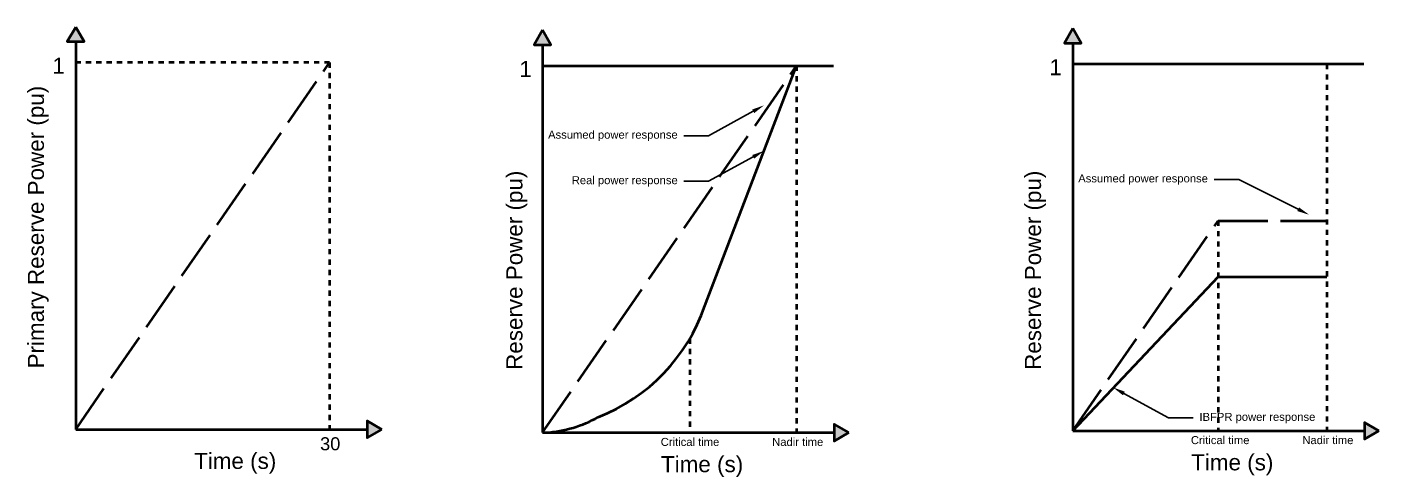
# Model space of a CAD drawing. Header units: millimetres. Extents: x 905 to 8364, y 209 to 3296.
# Drawn here: x 1921.6 to 2247.4, y 640.6 to 749.1 of the extents above; entities that cross this region are included whole.
import ezdxf
from ezdxf import colors
from ezdxf.entities.mleader import LeaderData, LeaderLine
from ezdxf.math import Vec2, Vec3

# ---------------------------------------------------------------- set-up
doc = ezdxf.new("R2010")
doc.units = ezdxf.units.MM
doc.linetypes.add('ACAD_ISO02W100', pattern=[15, 12, -3])
doc.linetypes.add('JIS_02_1.2', pattern=[2.5, 1.25, -1.25])
doc.layers.get('0').update_dxf_attribs({"lineweight": 40})
doc.layers.add('Layer1', color=7, linetype='JIS_02_1.2', lineweight=40)
doc.layers.add('Layer2', color=7, linetype='ACAD_ISO02W100', lineweight=40)
doc.styles.get("Standard").update_dxf_attribs({"font": 'arial.ttf'})

msp = doc.modelspace()

# ---------------------------------------------------------------- hatches: boundary and pattern name
h = msp.add_hatch(color=256)
h.dxf.hatch_style = 1
h.paths.add_polyline_path([(1935.37, 745.62), (1933.34, 749.13), (1931.31, 745.62)])
h.paths.add_polyline_path([(2003.62, 650.04), (2007.14, 652.07), (2003.62, 654.1)])
h.paths.add_polyline_path([(2116.15, 653.32), (2116.15, 649.26), (2119.66, 651.29)])
h.paths.add_polyline_path([(2043.83, 744.83), (2047.89, 744.83), (2045.86, 748.34)])
h.paths.add_polyline_path([(2173.63, 748.78), (2171.61, 745.27), (2175.66, 745.27)])
h.paths.add_polyline_path([(2243.92, 649.7), (2247.43, 651.73), (2243.92, 653.75)])

# ---------------------------------------------------------------- linework, layer by layer
for p, q in [((1933.34, 745.62), (1933.34, 652.07)), ((2045.86, 744.83), (2045.86, 651.29)), ((2173.63, 745.27), (2173.63, 651.73)), ((2045.86, 739.77), (2115.99, 739.77)), ((2084.97, 681.84), (2107.07, 739.77)), ((2173.63, 740.21), (2243.76, 740.21)), ((2173.63, 651.73), (2208.69, 688.88)), ((2208.69, 688.88), (2234.84, 688.88)), ((1933.34, 652.07), (2003.62, 652.07)), ((2173.63, 651.73), (2243.92, 651.73)), ((2045.86, 651.29), (2116.15, 651.29))]:
    msp.add_line(p, q)
for points in [[(1933.34, 749.13), (1931.31, 745.62), (1935.37, 745.62)], [(2045.86, 748.34), (2043.83, 744.83), (2047.89, 744.83)], [(2173.63, 748.78), (2171.61, 745.27), (2175.66, 745.27)], [(2007.14, 652.07), (2003.62, 654.1), (2003.62, 650.04)], [(2119.66, 651.29), (2116.15, 653.32), (2116.15, 649.26)], [(2247.43, 651.73), (2243.92, 653.75), (2243.92, 649.7)]]:
    msp.add_lwpolyline(points, close=True)
for centre, radius, start, end in [((2043.03, 696.32), 44.37, 291.501, 340.9516), ((2044.55, 681.58), 30.37, 274.0766, 299.0481)]:
    msp.add_arc(centre, radius, start, end)
at = {"layer": 'Layer1'}
for p, q in [((1994.55, 740.55), (1933.34, 740.55)), ((1994.55, 740.55), (1994.55, 652.07)), ((2107.07, 739.77), (2107.07, 651.29)), ((2234.84, 740.21), (2234.84, 651.73)), ((2208.69, 702.41), (2208.69, 651.73)), ((2081.37, 673.97), (2081.37, 651.29))]:
    msp.add_line(p, q, dxfattribs=at)
at = {"layer": 'Layer2'}
for p, q in [((1933.34, 652.07), (1994.55, 740.55)), ((2045.86, 651.29), (2107.07, 739.77)), ((2173.63, 651.73), (2208.69, 702.41)), ((2208.69, 702.41), (2234.84, 702.41))]:
    msp.add_line(p, q, dxfattribs=at)

# ---------------------------------------------------------------- texts
for s, height, p in [('1', 3.87, (1927.72, 737.85)), ('1', 3.87, (2040.24, 737.06)), ('1', 3.87, (2168.01, 737.5)), ('30', 3.143, (1992.24, 647.03)), ('Critical time', 1.9344, (2074.34, 648.08)), ('Nadir time', 1.934, (2101.2, 648.08)), ('Critical time', 1.9344, (2202.11, 648.52)), ('Nadir time', 1.934, (2228.97, 648.52)), ('Time (s)', 3.869, (1961.87, 642.54)), ('Time (s)', 3.869, (2074.4, 641.75)), ('Time (s)', 3.869, (2202.17, 642.19))]:
    msp.add_text(s, height=height).set_placement(p)
for s, p in [('Primary Reserve Power (pu)', (1925.69, 666.78)), ('Reserve Power (pu)', (2041.01, 666.43)), ('Reserve Power (pu)', (2165.99, 666.43))]:
    msp.add_text(s, height=3.8687, rotation=90).set_placement(p)

# ---------------------------------------------------------------- leaders
ml = msp.add_multileader_mtext('Standard')
ml.set_content('Assumed power response', color=256)
ml.set_leader_properties()
ml.build(insert=Vec2(0, 0))
ml.multileader.update_dxf_attribs({"arrow_head_size": 2.99})
ctx = ml.context
ctx.base_point, ctx.char_height, ctx.arrow_head_size, ctx.landing_gap_size, ctx.plane_origin = Vec3(2045.81, 722.89), 1.9344, 2.99, 1.49, Vec3(2099.25, 730.24)
ctx.text_align_type = 2
notes = []
notes.append((ctx, [(0, (1, 1, 0), (2085.89, 722.89), (-1, 0), 5.97, [(0, [(2099.25, 730.24)], 0, [])])]))
ctx.mtext.insert, ctx.mtext.alignment, ctx.mtext.flow_direction = Vec3(2078.43, 724.13), 3, 5
ml = msp.add_multileader_mtext('Standard')
ml.set_content('Real power response', color=256)
ml.set_leader_properties()
ml.build(insert=Vec2(0, 0))
ml.multileader.update_dxf_attribs({"arrow_head_size": 2.99})
ctx = ml.context
ctx.base_point, ctx.char_height, ctx.arrow_head_size, ctx.landing_gap_size, ctx.plane_origin = Vec3(2051.72, 711.91), 1.9344, 2.99, 1.49, Vec3(2099.25, 719.26)
ctx.text_align_type = 2
notes.append((ctx, [(0, (1, 1, 0), (2085.89, 711.91), (-1, 0), 5.97, [(0, [(2099.25, 719.26)], 0, [])])]))
ctx.mtext.insert, ctx.mtext.alignment, ctx.mtext.flow_direction = Vec3(2078.43, 713.15), 3, 5
ml = msp.add_multileader_mtext('Standard')
ml.set_content('Assumed power response', color=256)
ml.set_leader_properties()
ml.build(insert=Vec2(0, 0))
ml.multileader.update_dxf_attribs({"arrow_head_size": 2.99})
ctx = ml.context
ctx.base_point, ctx.char_height, ctx.arrow_head_size, ctx.landing_gap_size, ctx.plane_origin = Vec3(2173.58, 712.35), 1.9344, 2.99, 1.49, Vec3(2227.02, 719.7)
ctx.text_align_type = 2
notes.append((ctx, [(0, (1, 1, 0), (2213.66, 712.35), (-1, 0), 5.97, [(0, [(2230.63, 703.83)], 0, [])])]))
ctx.mtext.insert, ctx.mtext.alignment, ctx.mtext.flow_direction = Vec3(2206.2, 713.58), 3, 5
ml = msp.add_multileader_mtext('Standard')
ml.set_content('IBFPR power response', color=256)
ml.set_leader_properties()
ml.build(insert=Vec2(0, 0))
ml.multileader.update_dxf_attribs({"arrow_head_size": 2.99})
ctx = ml.context
ctx.base_point, ctx.char_height, ctx.arrow_head_size, ctx.landing_gap_size, ctx.plane_origin = Vec3(2202.68, 654.83), 1.9344, 2.99, 1.49, Vec3(2183.35, 662.18)
notes.append((ctx, [(0, (1, 1, 0), (2196.71, 654.83), (1, 0), 5.97, [(0, [(2183.35, 662.18)], 0, [])])]))
ctx.mtext.insert, ctx.mtext.flow_direction = Vec3(2204.17, 656.06), 5
for ctx, leaders in notes:
    for number, flags, end, landing, length, lines in leaders:
        leader = LeaderData()
        leader.index, (leader.has_last_leader_line, leader.has_dogleg_vector, leader.attachment_direction) = number, flags
        leader.last_leader_point, leader.dogleg_vector, leader.dogleg_length = Vec3(end), Vec3(landing), length
        for number, points, colour, breaks in lines:
            line = LeaderLine()
            line.index, line.vertices, line.color, line.breaks = number, Vec3.list(points), colors.encode_raw_color(colour), breaks
            leader.lines.append(line)
        ctx.leaders.append(leader)

doc.saveas('drawing.dxf')
